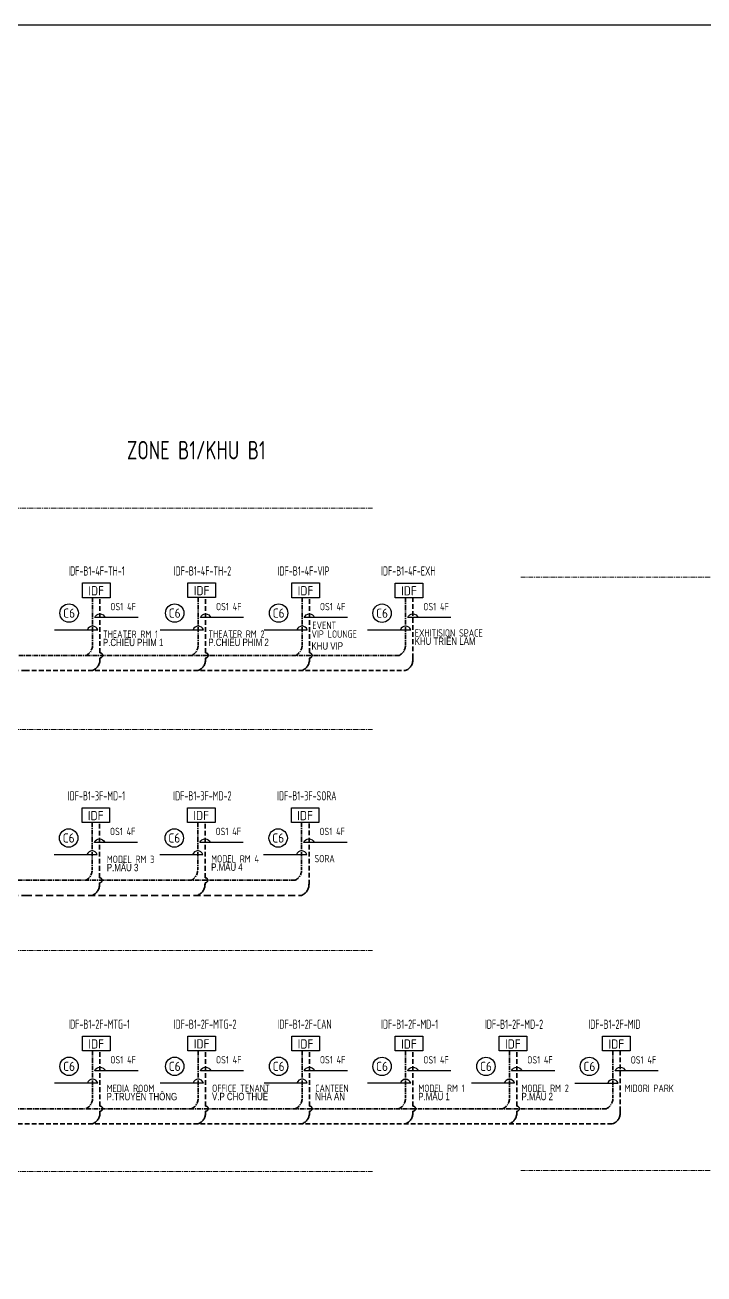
# Model space of a CAD drawing. Header units: millimetres. Extents: x -197 to 1453, y -101 to 618.
# Drawn here: x 192.4 to 376.7, y 278.8 to 617.7 of the extents above; entities that cross this region are included whole.
import ezdxf
from ezdxf.enums import TextEntityAlignment as Align

# ---------------------------------------------------------------- set-up
doc = ezdxf.new("R2010")
doc.units = ezdxf.units.MM
for name, pattern in [('HC-B_EC0-112 ZONE B-TELEPHONE & DATA SYSTEM SCHEMATIC (200529)$0$x-219010-E-00_Tell & Data System Schematic$0$CENTER', [2, 1.25, -0.25, 0.25, -0.25]), ('HC-B_EC0-112 ZONE B-TELEPHONE & DATA SYSTEM SCHEMATIC (200529)$0$x-219010-E-00_Tell & Data System Schematic$0$GEC-COMM_HIDDEN', [9.525, 6.35, -3.175]), ('HC-B_EC0-112 ZONE B-TELEPHONE & DATA SYSTEM SCHEMATIC (200529)$0$xx-219010_E-Tell & Data System Floor line$0$CENTER', [2, 1.25, -0.25, 0.25, -0.25])]:
    doc.linetypes.add(name, pattern=pattern)
for name, color, linetype, lineweight in [('HC-B_EC0-112 ZONE B-TELEPHONE & DATA SYSTEM SCHEMATIC (200529)$0$GEC-E-COMM-CABLE-CAT6', 3, 'HC-B_EC0-112 ZONE B-TELEPHONE & DATA SYSTEM SCHEMATIC (200529)$0$x-219010-E-00_Tell & Data System Schematic$0$CENTER', 35), ('HC-B_EC0-112 ZONE B-TELEPHONE & DATA SYSTEM SCHEMATIC (200529)$0$GEC-E-COMM-EQPM', 6, 'Continuous', 30), ('HC-B_EC0-112 ZONE B-TELEPHONE & DATA SYSTEM SCHEMATIC (200529)$0$GEC-E-COMM-OPTICAL FIBER- 4F', 5, 'HC-B_EC0-112 ZONE B-TELEPHONE & DATA SYSTEM SCHEMATIC (200529)$0$x-219010-E-00_Tell & Data System Schematic$0$GEC-COMM_HIDDEN', 35), ('HC-B_EC0-112 ZONE B-TELEPHONE & DATA SYSTEM SCHEMATIC (200529)$0$GEC-E-DIAG-EQPM', 6, 'Continuous', 30), ('HC-B_EC0-112 ZONE B-TELEPHONE & DATA SYSTEM SCHEMATIC (200529)$0$xx-219010_E-Tell & Data System Floor line$0$GEC-G-DIAG-FLOR', 8, 'HC-B_EC0-112 ZONE B-TELEPHONE & DATA SYSTEM SCHEMATIC (200529)$0$xx-219010_E-Tell & Data System Floor line$0$CENTER', 9)]:
    doc.layers.add(name, color=color, linetype=linetype, lineweight=lineweight)
doc.layers.add('HC-B_EC0-112 ZONE B-TELEPHONE & DATA SYSTEM SCHEMATIC (200529)$0$GEC-G-ANNO-TEXT-EN', color=7, linetype='Continuous')
doc.styles.add('HC-B_EC0-112 ZONE B-TELEPHONE & DATA SYSTEM SCHEMATIC (200529)$0$x-219010-E-00_Tell & Data System Schematic$0$GEC-EN_Text Style-2.5mm-Isocp', font='isocp.shx', dxfattribs={"width": 0.8, "height": 2.5})
doc.styles.add('HC-B_EC0-112 ZONE B-TELEPHONE & DATA SYSTEM SCHEMATIC (200529)$0$x-219010-E-00_Tell & Data System Schematic$0$GEC-VN_Text Style-2.5mm-Hoatbif-WF 0.8', font='hoatbif.shx', dxfattribs={"width": 0.8, "height": 2.5})

# ---------------------------------------------------------------- blocks, each defined once
blk = doc.blocks.new('HC-B_EC0-112 ZONE B-TELEPHONE & DATA SYSTEM SCHEMATIC (200529)$0$xx-219010_E-Tell & Data System Floor line', base_point=(-18, 186.01))
at = {"layer": 'HC-B_EC0-112 ZONE B-TELEPHONE & DATA SYSTEM SCHEMATIC (200529)$0$xx-219010_E-Tell & Data System Floor line$0$GEC-G-DIAG-FLOR'}
for p, q in [((3.32, 672.57), (356.82, 672.57)), ((396.89, 653.87), (756.25, 653.87)), ((3.32, 612.57), (356.82, 612.57)), ((3.32, 552.57), (356.82, 552.57)), ((3.32, 492.57), (356.82, 492.57)), ((396.89, 492.84), (756.25, 492.84))]:
    blk.add_line(p, q, dxfattribs=at)
blk = doc.blocks.new('HC-B_EC0-112 ZONE B-TELEPHONE & DATA SYSTEM SCHEMATIC (200529)$0$x-219010-E-00_Tell & Data System Schematic$0$GEC-E_COMMS-RDF (1)')
blk.add_lwpolyline([(-5.5, 0), (2, 0), (2, -4), (-5.5, -4)], close=True)
at = {"color": 7, "style": 'HC-B_EC0-112 ZONE B-TELEPHONE & DATA SYSTEM SCHEMATIC (200529)$0$x-219010-E-00_Tell & Data System Schematic$0$GEC-EN_Text Style-2.5mm-Isocp'}
for tag, p in [('DESCRIPTION-1', (7.72, -1.46)), ('DESCRIPTION-2', (7.72, -4.96)), ('SPARE', (7.72, -8.46))]:
    blk.add_attdef(tag, p, '', height=2.5, dxfattribs=at)
blk.add_attdef('GEC-NAME', text='', height=2.5, dxfattribs=at).set_placement((-1.78, -2.12), align=Align.MIDDLE)
blk = doc.blocks.new('HC-B_EC0-112 ZONE B-TELEPHONE & DATA SYSTEM SCHEMATIC (200529)$0$x-219010-E-00_Tell & Data System Schematic$0$Ky hieu cap')
blk.add_lwpolyline([(523.79, 257.11), (534.36, 257.11), (535.52, 257.11)])
blk.add_arc((534.12, 256.59), 1.49, 20.0579, 159.9421)
blk = doc.blocks.new('HC-B_EC0-112 ZONE B-TELEPHONE & DATA SYSTEM SCHEMATIC (200529)$0$x-219010-E-00_Tell & Data System Schematic$0$GEC-E_COMMS-CABLE-CAT.6')
blk.add_circle((0, 0), 2.5)
at = {"color": 7, "style": 'HC-B_EC0-112 ZONE B-TELEPHONE & DATA SYSTEM SCHEMATIC (200529)$0$x-219010-E-00_Tell & Data System Schematic$0$GEC-EN_Text Style-2.5mm-Isocp'}
blk.add_attdef('GEC-NAME', text='', height=2.5, dxfattribs=at).set_placement((0, 0), align=Align.MIDDLE)
for tag, p in [('DESCRIPTION-1', (8.39, 0.28)), ('DESCRIPTION-2', (8.39, -3.22)), ('SPARE', (8.39, -6.72))]:
    blk.add_attdef(tag, p, '', height=2.5, dxfattribs=at)
blk = doc.blocks.new('HC-B_EC0-112 ZONE B-TELEPHONE & DATA SYSTEM SCHEMATIC (200529)')
blk.add_lwpolyline([(-196.95, 617.68), (1453.09, 617.68), (1453.09, -101.37), (-196.95, -101.37)], close=True)
at = {"layer": 'HC-B_EC0-112 ZONE B-TELEPHONE & DATA SYSTEM SCHEMATIC (200529)$0$GEC-E-COMM-CABLE-CAT6'}
for p, q in [((210.73, 462.29), (210.73, 449.52)), ((239.4, 462.29), (239.4, 449.52)), ((267.61, 462.29), (267.61, 449.52)), ((295.69, 462.27), (295.69, 449.51)), ((293.94, 446.61), (133.46, 446.62)), ((210.61, 401.28), (210.61, 388.51)), ((239.28, 401.28), (239.28, 388.51)), ((267.49, 401.28), (267.49, 388.51)), ((265.74, 385.6), (133.46, 385.61)), ((210.73, 339.31), (210.73, 326.55)), ((239.4, 339.31), (239.4, 326.55)), ((267.61, 339.31), (267.61, 326.55)), ((295.69, 339.3), (295.69, 326.54)), ((323.9, 339.3), (323.9, 326.54)), ((351.99, 339.29), (351.99, 326.53)), ((350.24, 323.63), (133.46, 323.64))]:
    blk.add_line(p, q, dxfattribs=at)
for centre in [(207.59, 449.44), (236.26, 449.44), (264.47, 449.44), (292.55, 449.43), (207.47, 388.43), (236.13, 388.43), (264.34, 388.43), (207.59, 326.47), (236.26, 326.47), (264.47, 326.47), (292.55, 326.46), (320.76, 326.46), (348.84, 326.45)]:
    blk.add_arc(centre, 3.14, 296.282, 1.4658, dxfattribs=at)
at = {"layer": 'HC-B_EC0-112 ZONE B-TELEPHONE & DATA SYSTEM SCHEMATIC (200529)$0$GEC-E-COMM-OPTICAL FIBER- 4F', "ltscale": 0.2}
for p, q in [((212.73, 447.32), (212.73, 462.29)), ((241.4, 447.32), (241.4, 462.29)), ((269.61, 447.32), (269.61, 462.29)), ((297.69, 445.91), (297.69, 462.27)), ((212.73, 445.92), (212.73, 445.38)), ((241.4, 445.92), (241.4, 445.38)), ((269.61, 445.92), (269.61, 445.38)), ((297.69, 445.91), (297.69, 445.37)), ((192.37, 442.51), (295.62, 442.5)), ((212.61, 386.31), (212.61, 401.28)), ((241.28, 386.31), (241.28, 401.28)), ((269.49, 384.47), (269.49, 401.28)), ((212.61, 384.91), (212.61, 384.37)), ((241.28, 384.91), (241.28, 384.37)), ((212.73, 324.35), (212.73, 339.31)), ((241.4, 324.35), (241.4, 339.31)), ((269.61, 324.35), (269.61, 339.31)), ((297.69, 324.34), (297.69, 339.3)), ((325.9, 324.34), (325.9, 339.3)), ((353.99, 322.93), (353.99, 339.29)), ((212.73, 322.95), (212.73, 322.41)), ((241.4, 322.95), (241.4, 322.41)), ((269.61, 322.95), (269.61, 322.41)), ((297.69, 322.94), (297.69, 322.39)), ((297.69, 322.94), (297.69, 322.39)), ((325.9, 322.94), (325.9, 322.39)), ((353.99, 322.93), (353.99, 322.38)), ((192.37, 319.54), (351.91, 319.51))]:
    blk.add_line(p, q, dxfattribs=at)
at = {"layer": 'HC-B_EC0-112 ZONE B-TELEPHONE & DATA SYSTEM SCHEMATIC (200529)$0$GEC-E-COMM-OPTICAL FIBER- 4F', "linetype": 'HC-B_EC0-112 ZONE B-TELEPHONE & DATA SYSTEM SCHEMATIC (200529)$0$x-219010-E-00_Tell & Data System Schematic$0$GEC-COMM_HIDDEN', "ltscale": 0.3}
for p, q in [((177.17, 442.54), (192.37, 442.51)), ((177.17, 381.53), (192.37, 381.5)), ((98.38, 319.58), (192.37, 319.54))]:
    blk.add_line(p, q, dxfattribs=at)
blk.add_lwpolyline([(192.37, 381.5), (267.41, 381.51)], dxfattribs=at)
at = {"layer": 'HC-B_EC0-112 ZONE B-TELEPHONE & DATA SYSTEM SCHEMATIC (200529)$0$GEC-E-COMM-OPTICAL FIBER- 4F'}
for centre, radius, start, end in [((209.59, 445.47), 3.14, 289.8253, 1.4658), ((212.73, 446.62), 0.7, 270, 90), ((238.26, 445.47), 3.14, 289.8253, 1.4658), ((241.4, 446.62), 0.7, 270, 90), ((266.47, 445.47), 3.14, 289.8253, 1.4658), ((269.61, 446.62), 0.7, 270, 90), ((294.55, 445.45), 3.14, 289.8253, 1.4658), ((209.47, 384.44), 3.14, 289.8253, 1.4658), ((212.61, 385.61), 0.7, 270, 90), ((238.09, 384.47), 3.14, 289.8253, 1.4658), ((241.28, 385.61), 0.7, 270, 90), ((266.34, 384.47), 3.14, 289.8253, 1.4658), ((209.59, 322.49), 3.14, 289.8253, 1.4658), ((212.73, 323.65), 0.7, 270, 90), ((238.26, 322.49), 3.14, 289.8253, 1.4658), ((241.4, 323.65), 0.7, 270, 90), ((266.47, 322.49), 3.14, 289.8253, 1.4658), ((269.61, 323.65), 0.7, 270, 90), ((294.55, 322.48), 3.14, 289.8253, 1.4658), ((297.69, 323.64), 0.7, 270, 90), ((322.76, 322.48), 3.14, 289.8253, 1.4658), ((325.9, 323.64), 0.7, 270, 90), ((350.84, 322.47), 3.14, 289.8253, 1.4658)]:
    blk.add_arc(centre, radius, start, end, dxfattribs=at)
blk.add_blockref('HC-B_EC0-112 ZONE B-TELEPHONE & DATA SYSTEM SCHEMATIC (200529)$0$xx-219010_E-Tell & Data System Floor line', (-87.86, 0))
at = {"layer": 'HC-B_EC0-112 ZONE B-TELEPHONE & DATA SYSTEM SCHEMATIC (200529)$0$GEC-E-COMM-EQPM'}
ref = blk.add_blockref('HC-B_EC0-112 ZONE B-TELEPHONE & DATA SYSTEM SCHEMATIC (200529)$0$x-219010-E-00_Tell & Data System Schematic$0$GEC-E_COMMS-RDF (1)', (213.48, 466.29), dxfattribs=at)
ref.add_attrib('GEC-NAME', 'IDF', dxfattribs={"layer": '0', "color": 7, "height": 2.5, "style": 'HC-B_EC0-112 ZONE B-TELEPHONE & DATA SYSTEM SCHEMATIC (200529)$0$x-219010-E-00_Tell & Data System Schematic$0$GEC-EN_Text Style-2.5mm-Isocp'}).set_placement((211.7, 464.17), align=Align.MIDDLE)
ref.add_attrib('DESCRIPTION-1', 'IDF-B1-4F-TH-1', (204.11, 468.29), dxfattribs={"layer": '0', "color": 7, "height": 2.5, "style": 'HC-B_EC0-112 ZONE B-TELEPHONE & DATA SYSTEM SCHEMATIC (200529)$0$x-219010-E-00_Tell & Data System Schematic$0$GEC-EN_Text Style-2.5mm-Isocp', "width": 0.6})
ref = blk.add_blockref('HC-B_EC0-112 ZONE B-TELEPHONE & DATA SYSTEM SCHEMATIC (200529)$0$x-219010-E-00_Tell & Data System Schematic$0$GEC-E_COMMS-RDF (1)', (242.11, 466.31), dxfattribs=at)
ref.add_attrib('GEC-NAME', 'IDF', dxfattribs={"layer": '0', "color": 7, "height": 2.5, "style": 'HC-B_EC0-112 ZONE B-TELEPHONE & DATA SYSTEM SCHEMATIC (200529)$0$x-219010-E-00_Tell & Data System Schematic$0$GEC-EN_Text Style-2.5mm-Isocp'}).set_placement((240.33, 464.2), align=Align.MIDDLE)
ref.add_attrib('DESCRIPTION-1', 'IDF-B1-4F-TH-2', (232.74, 468.29), dxfattribs={"layer": '0', "color": 7, "height": 2.5, "style": 'HC-B_EC0-112 ZONE B-TELEPHONE & DATA SYSTEM SCHEMATIC (200529)$0$x-219010-E-00_Tell & Data System Schematic$0$GEC-EN_Text Style-2.5mm-Isocp', "width": 0.6})
ref = blk.add_blockref('HC-B_EC0-112 ZONE B-TELEPHONE & DATA SYSTEM SCHEMATIC (200529)$0$x-219010-E-00_Tell & Data System Schematic$0$GEC-E_COMMS-RDF (1)', (270.32, 466.29), dxfattribs=at)
ref.add_attrib('GEC-NAME', 'IDF', dxfattribs={"layer": '0', "color": 7, "height": 2.5, "style": 'HC-B_EC0-112 ZONE B-TELEPHONE & DATA SYSTEM SCHEMATIC (200529)$0$x-219010-E-00_Tell & Data System Schematic$0$GEC-EN_Text Style-2.5mm-Isocp'}).set_placement((268.54, 464.17), align=Align.MIDDLE)
ref.add_attrib('DESCRIPTION-1', 'IDF-B1-4F-VIP', (260.95, 468.29), dxfattribs={"layer": '0', "color": 7, "height": 2.5, "style": 'HC-B_EC0-112 ZONE B-TELEPHONE & DATA SYSTEM SCHEMATIC (200529)$0$x-219010-E-00_Tell & Data System Schematic$0$GEC-EN_Text Style-2.5mm-Isocp', "width": 0.6})
ref = blk.add_blockref('HC-B_EC0-112 ZONE B-TELEPHONE & DATA SYSTEM SCHEMATIC (200529)$0$x-219010-E-00_Tell & Data System Schematic$0$GEC-E_COMMS-RDF (1)', (298.4, 466.27), dxfattribs=at)
ref.add_attrib('GEC-NAME', 'IDF', dxfattribs={"layer": '0', "color": 7, "height": 2.5, "style": 'HC-B_EC0-112 ZONE B-TELEPHONE & DATA SYSTEM SCHEMATIC (200529)$0$x-219010-E-00_Tell & Data System Schematic$0$GEC-EN_Text Style-2.5mm-Isocp'}).set_placement((296.62, 464.16), align=Align.MIDDLE)
ref.add_attrib('DESCRIPTION-1', 'IDF-B1-4F-EXH', (289.03, 468.29), dxfattribs={"layer": '0', "color": 7, "height": 2.5, "style": 'HC-B_EC0-112 ZONE B-TELEPHONE & DATA SYSTEM SCHEMATIC (200529)$0$x-219010-E-00_Tell & Data System Schematic$0$GEC-EN_Text Style-2.5mm-Isocp', "width": 0.6})
ref = blk.add_blockref('HC-B_EC0-112 ZONE B-TELEPHONE & DATA SYSTEM SCHEMATIC (200529)$0$x-219010-E-00_Tell & Data System Schematic$0$GEC-E_COMMS-RDF (1)', (213.36, 405.28), dxfattribs=at)
ref.add_attrib('GEC-NAME', 'IDF', dxfattribs={"layer": '0', "color": 7, "height": 2.5, "style": 'HC-B_EC0-112 ZONE B-TELEPHONE & DATA SYSTEM SCHEMATIC (200529)$0$x-219010-E-00_Tell & Data System Schematic$0$GEC-EN_Text Style-2.5mm-Isocp'}).set_placement((211.58, 403.16), align=Align.MIDDLE)
ref.add_attrib('DESCRIPTION-1', 'IDF-B1-3F-MD-1', (203.99, 407.28), dxfattribs={"layer": '0', "color": 7, "height": 2.5, "style": 'HC-B_EC0-112 ZONE B-TELEPHONE & DATA SYSTEM SCHEMATIC (200529)$0$x-219010-E-00_Tell & Data System Schematic$0$GEC-EN_Text Style-2.5mm-Isocp', "width": 0.6})
ref = blk.add_blockref('HC-B_EC0-112 ZONE B-TELEPHONE & DATA SYSTEM SCHEMATIC (200529)$0$x-219010-E-00_Tell & Data System Schematic$0$GEC-E_COMMS-RDF (1)', (241.98, 405.3), dxfattribs=at)
ref.add_attrib('GEC-NAME', 'IDF', dxfattribs={"layer": '0', "color": 7, "height": 2.5, "style": 'HC-B_EC0-112 ZONE B-TELEPHONE & DATA SYSTEM SCHEMATIC (200529)$0$x-219010-E-00_Tell & Data System Schematic$0$GEC-EN_Text Style-2.5mm-Isocp'}).set_placement((240.21, 403.19), align=Align.MIDDLE)
ref.add_attrib('DESCRIPTION-1', 'IDF-B1-3F-MD-2', (232.61, 407.28), dxfattribs={"layer": '0', "color": 7, "height": 2.5, "style": 'HC-B_EC0-112 ZONE B-TELEPHONE & DATA SYSTEM SCHEMATIC (200529)$0$x-219010-E-00_Tell & Data System Schematic$0$GEC-EN_Text Style-2.5mm-Isocp', "width": 0.6})
ref = blk.add_blockref('HC-B_EC0-112 ZONE B-TELEPHONE & DATA SYSTEM SCHEMATIC (200529)$0$x-219010-E-00_Tell & Data System Schematic$0$GEC-E_COMMS-RDF (1)', (270.19, 405.28), dxfattribs=at)
ref.add_attrib('GEC-NAME', 'IDF', dxfattribs={"layer": '0', "color": 7, "height": 2.5, "style": 'HC-B_EC0-112 ZONE B-TELEPHONE & DATA SYSTEM SCHEMATIC (200529)$0$x-219010-E-00_Tell & Data System Schematic$0$GEC-EN_Text Style-2.5mm-Isocp'}).set_placement((268.41, 403.16), align=Align.MIDDLE)
ref.add_attrib('DESCRIPTION-1', 'IDF-B1-3F-SORA', (260.82, 407.28), dxfattribs={"layer": '0', "color": 7, "height": 2.5, "style": 'HC-B_EC0-112 ZONE B-TELEPHONE & DATA SYSTEM SCHEMATIC (200529)$0$x-219010-E-00_Tell & Data System Schematic$0$GEC-EN_Text Style-2.5mm-Isocp', "width": 0.6})
ref = blk.add_blockref('HC-B_EC0-112 ZONE B-TELEPHONE & DATA SYSTEM SCHEMATIC (200529)$0$x-219010-E-00_Tell & Data System Schematic$0$GEC-E_COMMS-RDF (1)', (213.48, 343.31), dxfattribs=at)
ref.add_attrib('GEC-NAME', 'IDF', dxfattribs={"layer": '0', "color": 7, "height": 2.5, "style": 'HC-B_EC0-112 ZONE B-TELEPHONE & DATA SYSTEM SCHEMATIC (200529)$0$x-219010-E-00_Tell & Data System Schematic$0$GEC-EN_Text Style-2.5mm-Isocp'}).set_placement((211.7, 341.2), align=Align.MIDDLE)
ref.add_attrib('DESCRIPTION-1', 'IDF-B1-2F-MTG-1', (204.11, 345.31), dxfattribs={"layer": '0', "color": 7, "height": 2.5, "style": 'HC-B_EC0-112 ZONE B-TELEPHONE & DATA SYSTEM SCHEMATIC (200529)$0$x-219010-E-00_Tell & Data System Schematic$0$GEC-EN_Text Style-2.5mm-Isocp', "width": 0.6})
ref = blk.add_blockref('HC-B_EC0-112 ZONE B-TELEPHONE & DATA SYSTEM SCHEMATIC (200529)$0$x-219010-E-00_Tell & Data System Schematic$0$GEC-E_COMMS-RDF (1)', (242.11, 343.34), dxfattribs=at)
ref.add_attrib('GEC-NAME', 'IDF', dxfattribs={"layer": '0', "color": 7, "height": 2.5, "style": 'HC-B_EC0-112 ZONE B-TELEPHONE & DATA SYSTEM SCHEMATIC (200529)$0$x-219010-E-00_Tell & Data System Schematic$0$GEC-EN_Text Style-2.5mm-Isocp'}).set_placement((240.33, 341.22), align=Align.MIDDLE)
ref.add_attrib('DESCRIPTION-1', 'IDF-B1-2F-MTG-2', (232.74, 345.31), dxfattribs={"layer": '0', "color": 7, "height": 2.5, "style": 'HC-B_EC0-112 ZONE B-TELEPHONE & DATA SYSTEM SCHEMATIC (200529)$0$x-219010-E-00_Tell & Data System Schematic$0$GEC-EN_Text Style-2.5mm-Isocp', "width": 0.6})
ref = blk.add_blockref('HC-B_EC0-112 ZONE B-TELEPHONE & DATA SYSTEM SCHEMATIC (200529)$0$x-219010-E-00_Tell & Data System Schematic$0$GEC-E_COMMS-RDF (1)', (270.32, 343.31), dxfattribs=at)
ref.add_attrib('GEC-NAME', 'IDF', dxfattribs={"layer": '0', "color": 7, "height": 2.5, "style": 'HC-B_EC0-112 ZONE B-TELEPHONE & DATA SYSTEM SCHEMATIC (200529)$0$x-219010-E-00_Tell & Data System Schematic$0$GEC-EN_Text Style-2.5mm-Isocp'}).set_placement((268.54, 341.2), align=Align.MIDDLE)
ref.add_attrib('DESCRIPTION-1', 'IDF-B1-2F-CAN', (260.94, 345.31), dxfattribs={"layer": '0', "color": 7, "height": 2.5, "style": 'HC-B_EC0-112 ZONE B-TELEPHONE & DATA SYSTEM SCHEMATIC (200529)$0$x-219010-E-00_Tell & Data System Schematic$0$GEC-EN_Text Style-2.5mm-Isocp', "width": 0.6})
ref = blk.add_blockref('HC-B_EC0-112 ZONE B-TELEPHONE & DATA SYSTEM SCHEMATIC (200529)$0$x-219010-E-00_Tell & Data System Schematic$0$GEC-E_COMMS-RDF (1)', (298.4, 343.3), dxfattribs=at)
ref.add_attrib('GEC-NAME', 'IDF', dxfattribs={"layer": '0', "color": 7, "height": 2.5, "style": 'HC-B_EC0-112 ZONE B-TELEPHONE & DATA SYSTEM SCHEMATIC (200529)$0$x-219010-E-00_Tell & Data System Schematic$0$GEC-EN_Text Style-2.5mm-Isocp'}).set_placement((296.62, 341.18), align=Align.MIDDLE)
ref.add_attrib('DESCRIPTION-1', 'IDF-B1-2F-MD-1', (289.03, 345.31), dxfattribs={"layer": '0', "color": 7, "height": 2.5, "style": 'HC-B_EC0-112 ZONE B-TELEPHONE & DATA SYSTEM SCHEMATIC (200529)$0$x-219010-E-00_Tell & Data System Schematic$0$GEC-EN_Text Style-2.5mm-Isocp', "width": 0.6})
ref = blk.add_blockref('HC-B_EC0-112 ZONE B-TELEPHONE & DATA SYSTEM SCHEMATIC (200529)$0$x-219010-E-00_Tell & Data System Schematic$0$GEC-E_COMMS-RDF (1)', (326.61, 343.3), dxfattribs=at)
ref.add_attrib('GEC-NAME', 'IDF', dxfattribs={"layer": '0', "color": 7, "height": 2.5, "style": 'HC-B_EC0-112 ZONE B-TELEPHONE & DATA SYSTEM SCHEMATIC (200529)$0$x-219010-E-00_Tell & Data System Schematic$0$GEC-EN_Text Style-2.5mm-Isocp'}).set_placement((324.83, 341.18), align=Align.MIDDLE)
ref.add_attrib('DESCRIPTION-1', 'IDF-B1-2F-MD-2', (317.24, 345.3), dxfattribs={"layer": '0', "color": 7, "height": 2.5, "style": 'HC-B_EC0-112 ZONE B-TELEPHONE & DATA SYSTEM SCHEMATIC (200529)$0$x-219010-E-00_Tell & Data System Schematic$0$GEC-EN_Text Style-2.5mm-Isocp', "width": 0.6})
ref = blk.add_blockref('HC-B_EC0-112 ZONE B-TELEPHONE & DATA SYSTEM SCHEMATIC (200529)$0$x-219010-E-00_Tell & Data System Schematic$0$GEC-E_COMMS-RDF (1)', (354.69, 343.29), dxfattribs=at)
ref.add_attrib('GEC-NAME', 'IDF', dxfattribs={"layer": '0', "color": 7, "height": 2.5, "style": 'HC-B_EC0-112 ZONE B-TELEPHONE & DATA SYSTEM SCHEMATIC (200529)$0$x-219010-E-00_Tell & Data System Schematic$0$GEC-EN_Text Style-2.5mm-Isocp'}).set_placement((352.92, 341.17), align=Align.MIDDLE)
ref.add_attrib('DESCRIPTION-1', 'IDF-B1-2F-MID', (345.32, 345.3), dxfattribs={"layer": '0', "color": 7, "height": 2.5, "style": 'HC-B_EC0-112 ZONE B-TELEPHONE & DATA SYSTEM SCHEMATIC (200529)$0$x-219010-E-00_Tell & Data System Schematic$0$GEC-EN_Text Style-2.5mm-Isocp', "width": 0.6})
at = {"layer": 'HC-B_EC0-112 ZONE B-TELEPHONE & DATA SYSTEM SCHEMATIC (200529)$0$GEC-E-DIAG-EQPM', "color": 1}
ref = blk.add_blockref('HC-B_EC0-112 ZONE B-TELEPHONE & DATA SYSTEM SCHEMATIC (200529)$0$x-219010-E-00_Tell & Data System Schematic$0$GEC-E_COMMS-CABLE-CAT.6', (204.36, 458.1), dxfattribs=at)
ref.add_attrib('GEC-NAME', 'C6', dxfattribs={"layer": '0', "color": 7, "height": 2.5, "style": 'HC-B_EC0-112 ZONE B-TELEPHONE & DATA SYSTEM SCHEMATIC (200529)$0$x-219010-E-00_Tell & Data System Schematic$0$GEC-EN_Text Style-2.5mm-Isocp'}).set_placement((204.36, 458.1), align=Align.MIDDLE)
ref = blk.add_blockref('HC-B_EC0-112 ZONE B-TELEPHONE & DATA SYSTEM SCHEMATIC (200529)$0$x-219010-E-00_Tell & Data System Schematic$0$GEC-E_COMMS-CABLE-CAT.6', (233.02, 458.1), dxfattribs=at)
ref.add_attrib('GEC-NAME', 'C6', dxfattribs={"layer": '0', "color": 7, "height": 2.5, "style": 'HC-B_EC0-112 ZONE B-TELEPHONE & DATA SYSTEM SCHEMATIC (200529)$0$x-219010-E-00_Tell & Data System Schematic$0$GEC-EN_Text Style-2.5mm-Isocp'}).set_placement((233.02, 458.1), align=Align.MIDDLE)
ref = blk.add_blockref('HC-B_EC0-112 ZONE B-TELEPHONE & DATA SYSTEM SCHEMATIC (200529)$0$x-219010-E-00_Tell & Data System Schematic$0$GEC-E_COMMS-CABLE-CAT.6', (261.23, 458.1), dxfattribs=at)
ref.add_attrib('GEC-NAME', 'C6', dxfattribs={"layer": '0', "color": 7, "height": 2.5, "style": 'HC-B_EC0-112 ZONE B-TELEPHONE & DATA SYSTEM SCHEMATIC (200529)$0$x-219010-E-00_Tell & Data System Schematic$0$GEC-EN_Text Style-2.5mm-Isocp'}).set_placement((261.23, 458.1), align=Align.MIDDLE)
ref = blk.add_blockref('HC-B_EC0-112 ZONE B-TELEPHONE & DATA SYSTEM SCHEMATIC (200529)$0$x-219010-E-00_Tell & Data System Schematic$0$GEC-E_COMMS-CABLE-CAT.6', (289.32, 458.08), dxfattribs=at)
ref.add_attrib('GEC-NAME', 'C6', dxfattribs={"layer": '0', "color": 7, "height": 2.5, "style": 'HC-B_EC0-112 ZONE B-TELEPHONE & DATA SYSTEM SCHEMATIC (200529)$0$x-219010-E-00_Tell & Data System Schematic$0$GEC-EN_Text Style-2.5mm-Isocp'}).set_placement((289.32, 458.08), align=Align.MIDDLE)
ref = blk.add_blockref('HC-B_EC0-112 ZONE B-TELEPHONE & DATA SYSTEM SCHEMATIC (200529)$0$x-219010-E-00_Tell & Data System Schematic$0$GEC-E_COMMS-CABLE-CAT.6', (204.23, 397.08), dxfattribs=at)
ref.add_attrib('GEC-NAME', 'C6', dxfattribs={"layer": '0', "color": 7, "height": 2.5, "style": 'HC-B_EC0-112 ZONE B-TELEPHONE & DATA SYSTEM SCHEMATIC (200529)$0$x-219010-E-00_Tell & Data System Schematic$0$GEC-EN_Text Style-2.5mm-Isocp'}).set_placement((204.23, 397.08), align=Align.MIDDLE)
ref = blk.add_blockref('HC-B_EC0-112 ZONE B-TELEPHONE & DATA SYSTEM SCHEMATIC (200529)$0$x-219010-E-00_Tell & Data System Schematic$0$GEC-E_COMMS-CABLE-CAT.6', (232.9, 397.08), dxfattribs=at)
ref.add_attrib('GEC-NAME', 'C6', dxfattribs={"layer": '0', "color": 7, "height": 2.5, "style": 'HC-B_EC0-112 ZONE B-TELEPHONE & DATA SYSTEM SCHEMATIC (200529)$0$x-219010-E-00_Tell & Data System Schematic$0$GEC-EN_Text Style-2.5mm-Isocp'}).set_placement((232.9, 397.08), align=Align.MIDDLE)
ref = blk.add_blockref('HC-B_EC0-112 ZONE B-TELEPHONE & DATA SYSTEM SCHEMATIC (200529)$0$x-219010-E-00_Tell & Data System Schematic$0$GEC-E_COMMS-CABLE-CAT.6', (261.11, 397.08), dxfattribs=at)
ref.add_attrib('GEC-NAME', 'C6', dxfattribs={"layer": '0', "color": 7, "height": 2.5, "style": 'HC-B_EC0-112 ZONE B-TELEPHONE & DATA SYSTEM SCHEMATIC (200529)$0$x-219010-E-00_Tell & Data System Schematic$0$GEC-EN_Text Style-2.5mm-Isocp'}).set_placement((261.11, 397.08), align=Align.MIDDLE)
ref = blk.add_blockref('HC-B_EC0-112 ZONE B-TELEPHONE & DATA SYSTEM SCHEMATIC (200529)$0$x-219010-E-00_Tell & Data System Schematic$0$GEC-E_COMMS-CABLE-CAT.6', (204.35, 335.12), dxfattribs=at)
ref.add_attrib('GEC-NAME', 'C6', dxfattribs={"layer": '0', "color": 7, "height": 2.5, "style": 'HC-B_EC0-112 ZONE B-TELEPHONE & DATA SYSTEM SCHEMATIC (200529)$0$x-219010-E-00_Tell & Data System Schematic$0$GEC-EN_Text Style-2.5mm-Isocp'}).set_placement((204.35, 335.12), align=Align.MIDDLE)
ref = blk.add_blockref('HC-B_EC0-112 ZONE B-TELEPHONE & DATA SYSTEM SCHEMATIC (200529)$0$x-219010-E-00_Tell & Data System Schematic$0$GEC-E_COMMS-CABLE-CAT.6', (233.02, 335.12), dxfattribs=at)
ref.add_attrib('GEC-NAME', 'C6', dxfattribs={"layer": '0', "color": 7, "height": 2.5, "style": 'HC-B_EC0-112 ZONE B-TELEPHONE & DATA SYSTEM SCHEMATIC (200529)$0$x-219010-E-00_Tell & Data System Schematic$0$GEC-EN_Text Style-2.5mm-Isocp'}).set_placement((233.02, 335.12), align=Align.MIDDLE)
ref = blk.add_blockref('HC-B_EC0-112 ZONE B-TELEPHONE & DATA SYSTEM SCHEMATIC (200529)$0$x-219010-E-00_Tell & Data System Schematic$0$GEC-E_COMMS-CABLE-CAT.6', (261.23, 335.12), dxfattribs=at)
ref.add_attrib('GEC-NAME', 'C6', dxfattribs={"layer": '0', "color": 7, "height": 2.5, "style": 'HC-B_EC0-112 ZONE B-TELEPHONE & DATA SYSTEM SCHEMATIC (200529)$0$x-219010-E-00_Tell & Data System Schematic$0$GEC-EN_Text Style-2.5mm-Isocp'}).set_placement((261.23, 335.12), align=Align.MIDDLE)
ref = blk.add_blockref('HC-B_EC0-112 ZONE B-TELEPHONE & DATA SYSTEM SCHEMATIC (200529)$0$x-219010-E-00_Tell & Data System Schematic$0$GEC-E_COMMS-CABLE-CAT.6', (289.31, 335.11), dxfattribs=at)
ref.add_attrib('GEC-NAME', 'C6', dxfattribs={"layer": '0', "color": 7, "height": 2.5, "style": 'HC-B_EC0-112 ZONE B-TELEPHONE & DATA SYSTEM SCHEMATIC (200529)$0$x-219010-E-00_Tell & Data System Schematic$0$GEC-EN_Text Style-2.5mm-Isocp'}).set_placement((289.31, 335.11), align=Align.MIDDLE)
ref = blk.add_blockref('HC-B_EC0-112 ZONE B-TELEPHONE & DATA SYSTEM SCHEMATIC (200529)$0$x-219010-E-00_Tell & Data System Schematic$0$GEC-E_COMMS-CABLE-CAT.6', (317.52, 335.11), dxfattribs=at)
ref.add_attrib('GEC-NAME', 'C6', dxfattribs={"layer": '0', "color": 7, "height": 2.5, "style": 'HC-B_EC0-112 ZONE B-TELEPHONE & DATA SYSTEM SCHEMATIC (200529)$0$x-219010-E-00_Tell & Data System Schematic$0$GEC-EN_Text Style-2.5mm-Isocp'}).set_placement((317.52, 335.11), align=Align.MIDDLE)
ref = blk.add_blockref('HC-B_EC0-112 ZONE B-TELEPHONE & DATA SYSTEM SCHEMATIC (200529)$0$x-219010-E-00_Tell & Data System Schematic$0$GEC-E_COMMS-CABLE-CAT.6', (345.61, 335.1), dxfattribs=at)
ref.add_attrib('GEC-NAME', 'C6', dxfattribs={"layer": '0', "color": 7, "height": 2.5, "style": 'HC-B_EC0-112 ZONE B-TELEPHONE & DATA SYSTEM SCHEMATIC (200529)$0$x-219010-E-00_Tell & Data System Schematic$0$GEC-EN_Text Style-2.5mm-Isocp'}).set_placement((345.61, 335.1), align=Align.MIDDLE)
at = {"layer": 'HC-B_EC0-112 ZONE B-TELEPHONE & DATA SYSTEM SCHEMATIC (200529)$0$GEC-G-ANNO-TEXT-EN', "xscale": -1}
for p in [(746.85, 199.8), (775.52, 199.8), (803.73, 199.8), (831.81, 199.79), (746.73, 138.79), (775.4, 138.79), (803.6, 138.79), (746.85, 76.83), (775.52, 76.83), (803.73, 76.83), (831.81, 76.81), (860.02, 76.81), (888.11, 76.8)]:
    blk.add_blockref('HC-B_EC0-112 ZONE B-TELEPHONE & DATA SYSTEM SCHEMATIC (200529)$0$x-219010-E-00_Tell & Data System Schematic$0$Ky hieu cap', p, dxfattribs=at)
at = {"layer": 'HC-B_EC0-112 ZONE B-TELEPHONE & DATA SYSTEM SCHEMATIC (200529)$0$GEC-G-ANNO-TEXT-EN'}
for p in [(-323.38, 196.49), (-294.72, 196.49), (-266.51, 196.49), (-238.42, 196.48), (-323.51, 135.48), (-294.84, 135.48), (-266.63, 135.48), (-323.39, 73.52), (-294.72, 73.52), (-266.51, 73.52), (-238.43, 73.5), (-210.22, 73.5), (-182.13, 73.49)]:
    blk.add_blockref('HC-B_EC0-112 ZONE B-TELEPHONE & DATA SYSTEM SCHEMATIC (200529)$0$x-219010-E-00_Tell & Data System Schematic$0$Ky hieu cap', p, dxfattribs=at)
at = {"layer": 'HC-B_EC0-112 ZONE B-TELEPHONE & DATA SYSTEM SCHEMATIC (200529)$0$GEC-G-ANNO-TEXT-EN', "insert": (220.05, 504.81), "char_height": 5, "attachment_point": 1, "style": 'HC-B_EC0-112 ZONE B-TELEPHONE & DATA SYSTEM SCHEMATIC (200529)$0$x-219010-E-00_Tell & Data System Schematic$0$GEC-EN_Text Style-2.5mm-Isocp'}
blk.add_mtext_dynamic_manual_height_columns('ZONE B1/KHU B1', width=80.6545, gutter_width=12.5, heights=[0], dxfattribs=at)
at = {"layer": 'HC-B_EC0-112 ZONE B-TELEPHONE & DATA SYSTEM SCHEMATIC (200529)$0$GEC-G-ANNO-TEXT-EN', "linetype": 'HC-B_EC0-112 ZONE B-TELEPHONE & DATA SYSTEM SCHEMATIC (200529)$0$x-219010-E-00_Tell & Data System Schematic$0$GEC-COMM_HIDDEN', "char_height": 2, "attachment_point": 3, "style": 'HC-B_EC0-112 ZONE B-TELEPHONE & DATA SYSTEM SCHEMATIC (200529)$0$x-219010-E-00_Tell & Data System Schematic$0$GEC-EN_Text Style-2.5mm-Isocp'}
for insert in [(222.49, 460.87), (251.16, 460.87), (279.37, 460.87), (307.45, 460.86), (222.37, 399.86), (251.04, 399.86), (279.24, 399.86), (222.49, 337.9), (251.16, 337.9), (279.37, 337.9), (307.45, 337.88), (335.66, 337.88), (363.75, 337.87)]:
    blk.add_mtext_dynamic_manual_height_columns('OS1 4F', width=19.3509, gutter_width=12.5, heights=[0], dxfattribs=dict(at, insert=insert))
at = {"layer": 'HC-B_EC0-112 ZONE B-TELEPHONE & DATA SYSTEM SCHEMATIC (200529)$0$GEC-G-ANNO-TEXT-EN', "linetype": 'HC-B_EC0-112 ZONE B-TELEPHONE & DATA SYSTEM SCHEMATIC (200529)$0$x-219010-E-00_Tell & Data System Schematic$0$GEC-COMM_HIDDEN', "char_height": 2, "attachment_point": 1, "line_spacing_factor": 0.6}
for s, width, insert, style in [('EVENT', 19.3509, (270.38, 455.79), 'HC-B_EC0-112 ZONE B-TELEPHONE & DATA SYSTEM SCHEMATIC (200529)$0$x-219010-E-00_Tell & Data System Schematic$0$GEC-EN_Text Style-2.5mm-Isocp'), ('THEATER RM 1', 19.3509, (213.54, 453.38), 'HC-B_EC0-112 ZONE B-TELEPHONE & DATA SYSTEM SCHEMATIC (200529)$0$x-219010-E-00_Tell & Data System Schematic$0$GEC-EN_Text Style-2.5mm-Isocp'), ('P.CHIÕU PHIM 1', 21.739, (213.54, 451.15), 'HC-B_EC0-112 ZONE B-TELEPHONE & DATA SYSTEM SCHEMATIC (200529)$0$x-219010-E-00_Tell & Data System Schematic$0$GEC-VN_Text Style-2.5mm-Hoatbif-WF 0.8'), ('THEATER RM 2', 19.3509, (242.17, 453.41), 'HC-B_EC0-112 ZONE B-TELEPHONE & DATA SYSTEM SCHEMATIC (200529)$0$x-219010-E-00_Tell & Data System Schematic$0$GEC-EN_Text Style-2.5mm-Isocp'), ('P.CHIÕU PHIM 2', 21.739, (242.16, 451.18), 'HC-B_EC0-112 ZONE B-TELEPHONE & DATA SYSTEM SCHEMATIC (200529)$0$x-219010-E-00_Tell & Data System Schematic$0$GEC-VN_Text Style-2.5mm-Hoatbif-WF 0.8'), ('VIP LOUNGE', 19.3509, (270.17, 453.41), 'HC-B_EC0-112 ZONE B-TELEPHONE & DATA SYSTEM SCHEMATIC (200529)$0$x-219010-E-00_Tell & Data System Schematic$0$GEC-EN_Text Style-2.5mm-Isocp'), ('EXHITISION SPACE', 19.3509, (298.17, 453.72), 'HC-B_EC0-112 ZONE B-TELEPHONE & DATA SYSTEM SCHEMATIC (200529)$0$x-219010-E-00_Tell & Data System Schematic$0$GEC-EN_Text Style-2.5mm-Isocp'), ('KHU TRIÓN L·M', 21.739, (298.16, 451.49), 'HC-B_EC0-112 ZONE B-TELEPHONE & DATA SYSTEM SCHEMATIC (200529)$0$x-219010-E-00_Tell & Data System Schematic$0$GEC-VN_Text Style-2.5mm-Hoatbif-WF 0.8'), ('KHU VIP', 21.739, (270.16, 450.19), 'HC-B_EC0-112 ZONE B-TELEPHONE & DATA SYSTEM SCHEMATIC (200529)$0$x-219010-E-00_Tell & Data System Schematic$0$GEC-VN_Text Style-2.5mm-Hoatbif-WF 0.8'), ('MODEL RM 3', 19.3509, (214.61, 392.3), 'HC-B_EC0-112 ZONE B-TELEPHONE & DATA SYSTEM SCHEMATIC (200529)$0$x-219010-E-00_Tell & Data System Schematic$0$GEC-EN_Text Style-2.5mm-Isocp'), ('P.MÉU 3', 21.739, (214.6, 390.07), 'HC-B_EC0-112 ZONE B-TELEPHONE & DATA SYSTEM SCHEMATIC (200529)$0$x-219010-E-00_Tell & Data System Schematic$0$GEC-VN_Text Style-2.5mm-Hoatbif-WF 0.8'), ('MODEL RM 4', 19.3509, (242.93, 392.42), 'HC-B_EC0-112 ZONE B-TELEPHONE & DATA SYSTEM SCHEMATIC (200529)$0$x-219010-E-00_Tell & Data System Schematic$0$GEC-EN_Text Style-2.5mm-Isocp'), ('P.MÉU 4', 21.739, (242.92, 390.19), 'HC-B_EC0-112 ZONE B-TELEPHONE & DATA SYSTEM SCHEMATIC (200529)$0$x-219010-E-00_Tell & Data System Schematic$0$GEC-VN_Text Style-2.5mm-Hoatbif-WF 0.8'), ('SORA', 19.3509, (270.96, 392.49), 'HC-B_EC0-112 ZONE B-TELEPHONE & DATA SYSTEM SCHEMATIC (200529)$0$x-219010-E-00_Tell & Data System Schematic$0$GEC-EN_Text Style-2.5mm-Isocp'), ('MEDIA ROOM', 19.3509, (214.54, 330.14), 'HC-B_EC0-112 ZONE B-TELEPHONE & DATA SYSTEM SCHEMATIC (200529)$0$x-219010-E-00_Tell & Data System Schematic$0$GEC-EN_Text Style-2.5mm-Isocp'), ('OFFICE TENANT', 19.3509, (243.17, 330.17), 'HC-B_EC0-112 ZONE B-TELEPHONE & DATA SYSTEM SCHEMATIC (200529)$0$x-219010-E-00_Tell & Data System Schematic$0$GEC-EN_Text Style-2.5mm-Isocp'), ('CANTEEN', 19.3509, (271.17, 330.17), 'HC-B_EC0-112 ZONE B-TELEPHONE & DATA SYSTEM SCHEMATIC (200529)$0$x-219010-E-00_Tell & Data System Schematic$0$GEC-EN_Text Style-2.5mm-Isocp'), ('MODEL RM 1', 19.3509, (299.17, 330.17), 'HC-B_EC0-112 ZONE B-TELEPHONE & DATA SYSTEM SCHEMATIC (200529)$0$x-219010-E-00_Tell & Data System Schematic$0$GEC-EN_Text Style-2.5mm-Isocp'), ('MODEL RM 2', 19.3509, (327.17, 330.17), 'HC-B_EC0-112 ZONE B-TELEPHONE & DATA SYSTEM SCHEMATIC (200529)$0$x-219010-E-00_Tell & Data System Schematic$0$GEC-EN_Text Style-2.5mm-Isocp'), ('MIDORI PARK', 19.3509, (355.17, 330.17), 'HC-B_EC0-112 ZONE B-TELEPHONE & DATA SYSTEM SCHEMATIC (200529)$0$x-219010-E-00_Tell & Data System Schematic$0$GEC-EN_Text Style-2.5mm-Isocp'), ('P.TRUYÒN TH¤NG', 21.739, (214.54, 327.91), 'HC-B_EC0-112 ZONE B-TELEPHONE & DATA SYSTEM SCHEMATIC (200529)$0$x-219010-E-00_Tell & Data System Schematic$0$GEC-VN_Text Style-2.5mm-Hoatbif-WF 0.8'), ('V.P CHO THU£', 21.739, (243.16, 327.94), 'HC-B_EC0-112 ZONE B-TELEPHONE & DATA SYSTEM SCHEMATIC (200529)$0$x-219010-E-00_Tell & Data System Schematic$0$GEC-VN_Text Style-2.5mm-Hoatbif-WF 0.8'), ('NHµ ¡N', 21.739, (271.16, 327.94), 'HC-B_EC0-112 ZONE B-TELEPHONE & DATA SYSTEM SCHEMATIC (200529)$0$x-219010-E-00_Tell & Data System Schematic$0$GEC-VN_Text Style-2.5mm-Hoatbif-WF 0.8'), ('P.MÉU 1', 21.739, (299.16, 327.94), 'HC-B_EC0-112 ZONE B-TELEPHONE & DATA SYSTEM SCHEMATIC (200529)$0$x-219010-E-00_Tell & Data System Schematic$0$GEC-VN_Text Style-2.5mm-Hoatbif-WF 0.8'), ('P.MÉU 2', 21.739, (327.16, 327.94), 'HC-B_EC0-112 ZONE B-TELEPHONE & DATA SYSTEM SCHEMATIC (200529)$0$x-219010-E-00_Tell & Data System Schematic$0$GEC-VN_Text Style-2.5mm-Hoatbif-WF 0.8')]:
    blk.add_mtext_dynamic_manual_height_columns(s, width=width, gutter_width=12.5, heights=[0], dxfattribs=dict(at, insert=insert, style=style))

msp = doc.modelspace()

# ---------------------------------------------------------------- block references
msp.add_blockref('HC-B_EC0-112 ZONE B-TELEPHONE & DATA SYSTEM SCHEMATIC (200529)', (0, 0))

doc.saveas('drawing.dxf')
